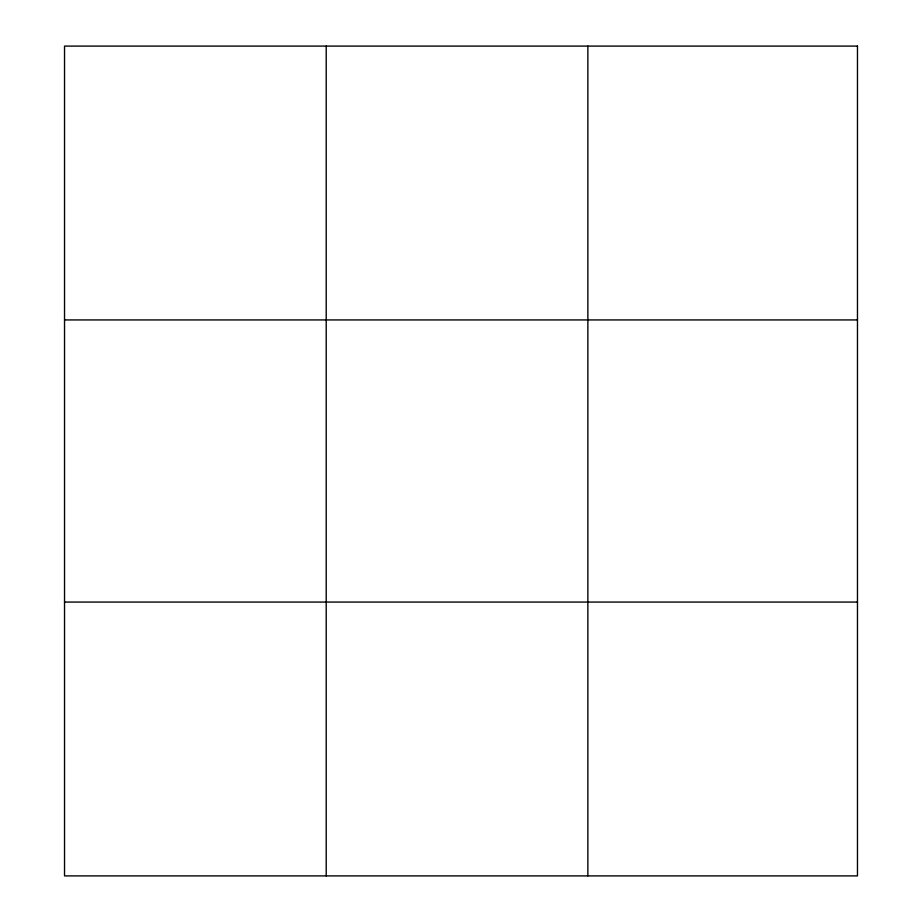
<?xml version="1.0" encoding="UTF-8"?>
<svg xmlns="http://www.w3.org/2000/svg" width="922" height="922" viewBox="0 0 922 922"><rect width="100%" height="100%" fill="white"/><g stroke="black" fill="none" stroke-linecap="round" stroke-linejoin="round"><path stroke-width="1.38" d="M326.204 46.1L326.204 875.9M587.867 46.1L587.867 875.9M64.528 319.934L857.472 319.934M64.528 602.066L857.472 602.066M857.472 46.1L857.472 875.9L64.528 875.9L64.528 46.1L857.472 46.1"/></g></svg>
